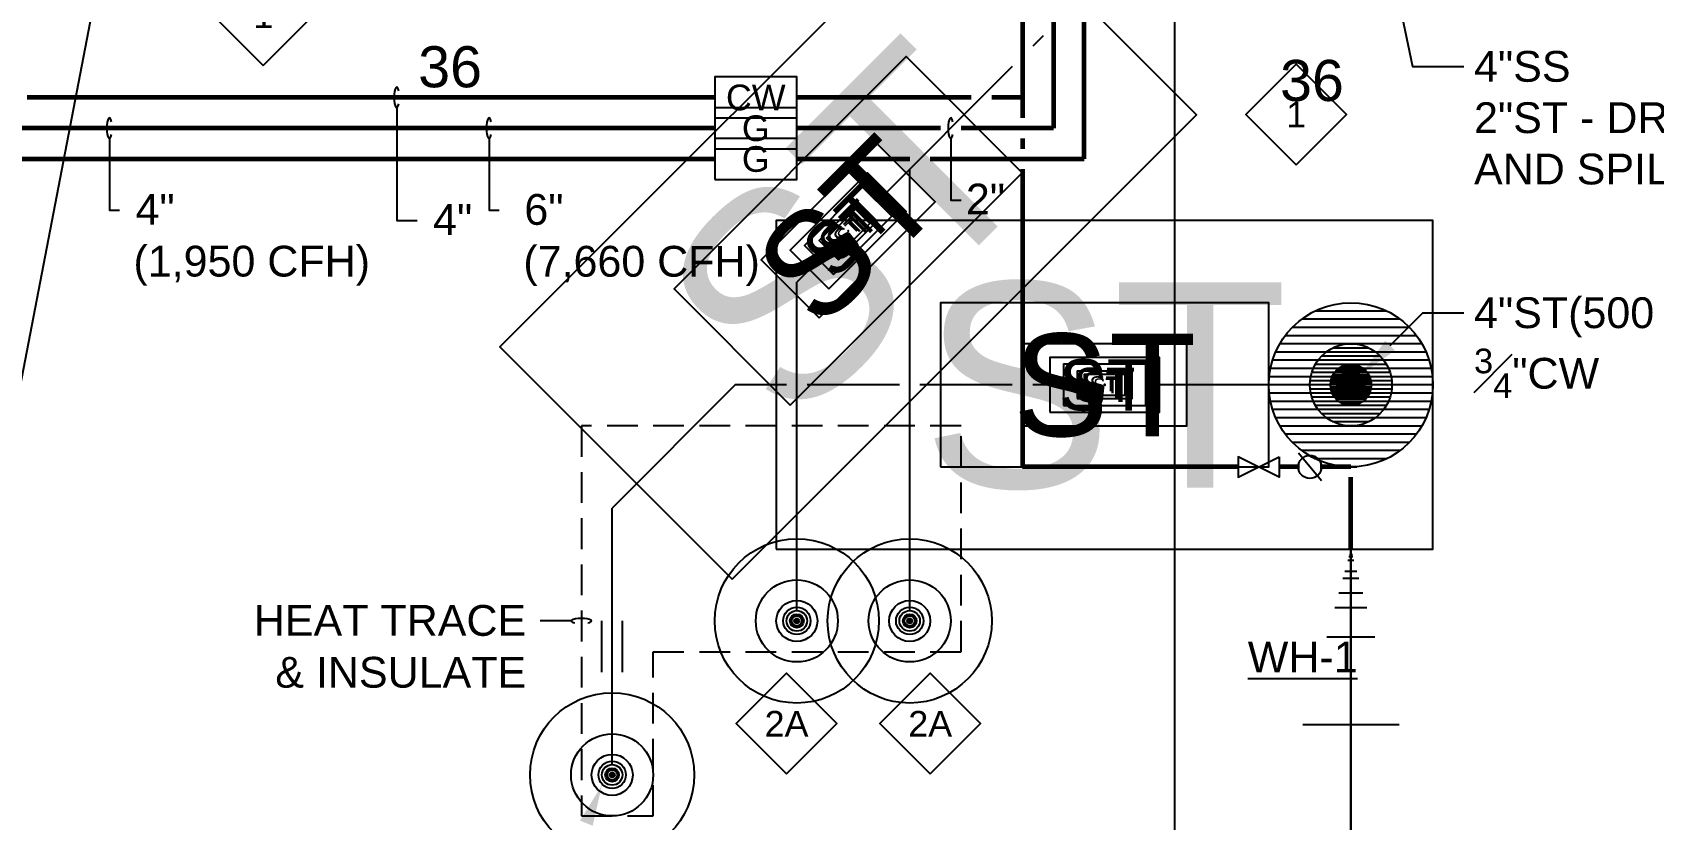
# Model space of a CAD drawing. Extents: x -3956 to 957, y -346 to 1886.
# Drawn here: x -1253.5 to -779.5, y -50.3 to 179.7 of the extents above; entities that cross this region are included whole.
import ezdxf
from ezdxf.enums import TextEntityAlignment as Align

# ---------------------------------------------------------------- set-up
doc = ezdxf.new("R2010")
doc.units = 0
doc.header["$LTSCALE"] = 36
doc.header["$MEASUREMENT"] = 0
doc.linetypes.add('HIDDEN', pattern=[0.375, 0.25, -0.125])
for name, color, linetype in [('G-ANNO-TEXT', 70, 'Continuous'), ('G-ANNO-TEXT @ 96', 70, 'Continuous'), ('P-FIXT-N-N', 3, 'Continuous'), ('P-FIXT-N-N @ 1 (1)', 3, 'Continuous'), ('P-FIXT-N-N @ 1 (2)', 3, 'Continuous'), ('P-FIXT-N-N @ 12', 3, 'Continuous'), ('P-FIXT-N-N @ 128', 3, 'Continuous'), ('P-FIXT-N-N @ 16', 3, 'Continuous'), ('P-FIXT-N-N @ 192', 3, 'Continuous'), ('P-FIXT-N-N @ 2', 3, 'Continuous'), ('P-FIXT-N-N @ 24', 3, 'Continuous'), ('P-FIXT-N-N @ 384', 3, 'Continuous'), ('P-FIXT-N-N @ 4', 3, 'Continuous'), ('P-FIXT-N-N @ 48', 3, 'Continuous'), ('P-FIXT-N-N @ 64', 3, 'Continuous'), ('P-FIXT-N-N @ 768', 3, 'Continuous'), ('P-FIXT-N-N @ 8', 3, 'Continuous'), ('P-FIXT-N-N @ 96', 3, 'Continuous'), ('P-STRM-N', 2, 'Continuous'), ('P-STRM-N @ 1 (1)', 2, 'Continuous'), ('P-STRM-N @ 1 (2)', 2, 'Continuous'), ('P-STRM-N @ 12', 2, 'Continuous'), ('P-STRM-N @ 128', 2, 'Continuous'), ('P-STRM-N @ 16', 2, 'Continuous'), ('P-STRM-N @ 192', 2, 'Continuous'), ('P-STRM-N @ 2', 2, 'Continuous'), ('P-STRM-N @ 24', 2, 'Continuous'), ('P-STRM-N @ 384', 2, 'Continuous'), ('P-STRM-N @ 4', 2, 'Continuous'), ('P-STRM-N @ 48', 2, 'Continuous'), ('P-STRM-N @ 64', 2, 'Continuous'), ('P-STRM-N @ 768', 2, 'Continuous'), ('P-STRM-N @ 8', 2, 'Continuous'), ('P-STRM-N @ 96', 2, 'Continuous')]:
    doc.layers.add(name, color=color, linetype=linetype)
for name, color, linetype, lineweight in [('P-CW-N', 4, 'Continuous', 60), ('P-CW-N @ 96', 4, 'Continuous', 60), ('P-GAS-N', 3, 'Continuous', 60), ('P-GAS-N @ 96', 3, 'Continuous', 60)]:
    doc.layers.add(name, color=color, linetype=linetype, lineweight=lineweight)
doc.layers.add('P-SAN-DFU', color=7, linetype='Continuous', plot=False)
doc.styles.add('Arial', font='arial.ttf')

# ---------------------------------------------------------------- blocks, each defined once
blk = doc.blocks.new('DIAMOND TAG')
blk.add_lwpolyline([(0, -0.1533391834124131), (0.1533391834122995, 0), (0, 0.1533391834122995), (-0.1533391834122995, 0)], close=True)
at = {"style": 'Arial'}
blk.add_attdef('XXX', text='', height=0.078125, dxfattribs=at).set_placement((0, 0), align=Align.MIDDLE)
blk = doc.blocks.new('*U10')
at = {"layer": 'DEFPOINTS'}
blk.add_lwpolyline([(-0.125, -0.0625), (0.125, -0.0625), (0.125, 0.0625), (-0.125, 0.0625)], close=True, dxfattribs=at)
at = {"style": 'Arial'}
blk.add_text('CW', height=0.078125, dxfattribs=at).set_placement((-3.686292673615752e-17, 2.775557561562891e-17), align=Align.MIDDLE)
blk = doc.blocks.new('Gas Pipe Type')
at = {"layer": 'DEFPOINTS'}
blk.add_lwpolyline([(-0.125, -0.0625), (0.125, -0.0625), (0.125, 0.0625), (-0.125, 0.0625)], close=True, dxfattribs=at)
at = {"style": 'Arial'}
blk.add_text('G', height=0.078125, dxfattribs=at).set_placement((-2.775557561562891e-17, 0), align=Align.MIDDLE)
blk = doc.blocks.new('*U81')
at = {"color": 0}
for p, q in [((0.1335549689134511, -2.602085213965211e-17), (0.1335549689134511, 0.03662890696592461)), ((0, -2.081668171172169e-17), (0.1854628089269854, -2.602085213965211e-17))]:
    blk.add_line(p, q, dxfattribs=at)
for p, q in [((0.1335549689134511, -0.03662890696592466), (0.1335549689134511, 0.03662890696592461)), ((0.1854628089269854, -2.602085213965211e-17), (-1.734723475976807e-18, -2.775557561562891e-17))]:
    blk.add_line(p, q)
blk = doc.blocks.new('*U1512')
at = {"layer": 'P-FIXT-N-N @ 1 (1)', "rotation": 270}
blk.add_blockref('*U81', (-868.0000000149357, 28.74280152299252), dxfattribs=at)
at = {"layer": 'P-FIXT-N-N @ 1 (2)', "rotation": 270}
blk.add_blockref('*U81', (-868.0000000149357, 28.74280152299252), dxfattribs=at)
at = {"layer": 'P-FIXT-N-N @ 12', "xscale": 12, "yscale": 12, "zscale": 12, "rotation": 270}
blk.add_blockref('*U81', (-868.0000000149357, 28.74280152299252), dxfattribs=at)
at = {"layer": 'P-FIXT-N-N @ 128', "xscale": 128, "yscale": 128, "zscale": 128, "rotation": 270}
blk.add_blockref('*U81', (-868.0000000149357, 28.74280152299252), dxfattribs=at)
at = {"layer": 'P-FIXT-N-N @ 16', "xscale": 16, "yscale": 16, "zscale": 16, "rotation": 270}
blk.add_blockref('*U81', (-868.0000000149357, 28.74280152299252), dxfattribs=at)
at = {"layer": 'P-FIXT-N-N @ 192', "xscale": 192, "yscale": 192, "zscale": 192, "rotation": 270}
blk.add_blockref('*U81', (-868.0000000149357, 28.74280152299252), dxfattribs=at)
at = {"layer": 'P-FIXT-N-N @ 2', "xscale": 2, "yscale": 2, "zscale": 2, "rotation": 270}
blk.add_blockref('*U81', (-868.0000000149357, 28.74280152299252), dxfattribs=at)
at = {"layer": 'P-FIXT-N-N @ 24', "xscale": 24, "yscale": 24, "zscale": 24, "rotation": 270}
blk.add_blockref('*U81', (-868.0000000149357, 28.74280152299252), dxfattribs=at)
at = {"layer": 'P-FIXT-N-N @ 384', "xscale": 384, "yscale": 384, "zscale": 384, "rotation": 270}
blk.add_blockref('*U81', (-868.0000000149357, 28.74280152299252), dxfattribs=at)
at = {"layer": 'P-FIXT-N-N @ 4', "xscale": 4, "yscale": 4, "zscale": 4, "rotation": 270}
blk.add_blockref('*U81', (-868.0000000149357, 28.74280152299252), dxfattribs=at)
at = {"layer": 'P-FIXT-N-N @ 48', "xscale": 48, "yscale": 48, "zscale": 48, "rotation": 270}
blk.add_blockref('*U81', (-868.0000000149357, 28.74280152299252), dxfattribs=at)
at = {"layer": 'P-FIXT-N-N @ 64', "xscale": 64, "yscale": 64, "zscale": 64, "rotation": 270}
blk.add_blockref('*U81', (-868.0000000149357, 28.74280152299252), dxfattribs=at)
at = {"layer": 'P-FIXT-N-N @ 768', "xscale": 768, "yscale": 768, "zscale": 768, "rotation": 270}
blk.add_blockref('*U81', (-868.0000000149357, 28.74280152299252), dxfattribs=at)
at = {"layer": 'P-FIXT-N-N @ 8', "xscale": 8, "yscale": 8, "zscale": 8, "rotation": 270}
blk.add_blockref('*U81', (-868.0000000149357, 28.74280152299252), dxfattribs=at)
at = {"layer": 'P-FIXT-N-N @ 96', "xscale": 96, "yscale": 96, "zscale": 96, "rotation": 270}
blk.add_blockref('*U81', (-868.0000000149357, 28.74280152299252), dxfattribs=at)
blk = doc.blocks.new('*U7')
blk.add_circle((0, 0), 0.03125)
blk = doc.blocks.new('*U1517')
at = {"layer": 'P-STRM-N @ 1 (1)'}
blk.add_blockref('*U7', (-1084.000000014936, -37.25719847700748), dxfattribs=at)
at = {"layer": 'P-STRM-N @ 1 (2)'}
blk.add_blockref('*U7', (-1084.000000014936, -37.25719847700748), dxfattribs=at)
at = {"layer": 'P-STRM-N @ 12', "xscale": 12, "yscale": 12, "zscale": 12}
blk.add_blockref('*U7', (-1084.000000014936, -37.25719847700748), dxfattribs=at)
at = {"layer": 'P-STRM-N @ 128', "xscale": 128, "yscale": 128, "zscale": 128}
blk.add_blockref('*U7', (-1084.000000014936, -37.25719847700748), dxfattribs=at)
at = {"layer": 'P-STRM-N @ 16', "xscale": 16, "yscale": 16, "zscale": 16}
blk.add_blockref('*U7', (-1084.000000014936, -37.25719847700748), dxfattribs=at)
at = {"layer": 'P-STRM-N @ 192', "xscale": 192, "yscale": 192, "zscale": 192}
blk.add_blockref('*U7', (-1084.000000014936, -37.25719847700748), dxfattribs=at)
at = {"layer": 'P-STRM-N @ 2', "xscale": 2, "yscale": 2, "zscale": 2}
blk.add_blockref('*U7', (-1084.000000014936, -37.25719847700748), dxfattribs=at)
at = {"layer": 'P-STRM-N @ 24', "xscale": 24, "yscale": 24, "zscale": 24}
blk.add_blockref('*U7', (-1084.000000014936, -37.25719847700748), dxfattribs=at)
at = {"layer": 'P-STRM-N @ 384', "xscale": 384, "yscale": 384, "zscale": 384}
blk.add_blockref('*U7', (-1084.000000014936, -37.25719847700748), dxfattribs=at)
at = {"layer": 'P-STRM-N @ 4', "xscale": 4, "yscale": 4, "zscale": 4}
blk.add_blockref('*U7', (-1084.000000014936, -37.25719847700748), dxfattribs=at)
at = {"layer": 'P-STRM-N @ 48', "xscale": 48, "yscale": 48, "zscale": 48}
blk.add_blockref('*U7', (-1084.000000014936, -37.25719847700748), dxfattribs=at)
at = {"layer": 'P-STRM-N @ 64', "xscale": 64, "yscale": 64, "zscale": 64}
blk.add_blockref('*U7', (-1084.000000014936, -37.25719847700748), dxfattribs=at)
at = {"layer": 'P-STRM-N @ 768', "xscale": 768, "yscale": 768, "zscale": 768}
blk.add_blockref('*U7', (-1084.000000014936, -37.25719847700748), dxfattribs=at)
at = {"layer": 'P-STRM-N @ 8', "xscale": 8, "yscale": 8, "zscale": 8}
blk.add_blockref('*U7', (-1084.000000014936, -37.25719847700748), dxfattribs=at)
at = {"layer": 'P-STRM-N @ 96', "xscale": 96, "yscale": 96, "zscale": 96}
blk.add_blockref('*U7', (-1084.000000014936, -37.25719847700748), dxfattribs=at)
blk = doc.blocks.new('*U6')
h = blk.add_hatch()
h.set_pattern_fill('ANSI31', color=256, scale=0.025, angle=135)
h.set_pattern_definition([(180, (0, 0), (-4.336808689942018e-19, -0.003125), [])])
edge = h.paths.add_edge_path()
edge.add_arc((-3.469446951953614e-18, -6.938893903907228e-18), 0.03125000000000001, 0, 360)
blk.add_circle((0, 0), 0.03125)
blk = doc.blocks.new('*U1518')
at = {"layer": 'P-STRM-N @ 1 (1)'}
blk.add_blockref('*U6', (-868.0000000149357, 76.74280152299252), dxfattribs=at)
at = {"layer": 'P-STRM-N @ 1 (2)'}
blk.add_blockref('*U6', (-868.0000000149357, 76.74280152299252), dxfattribs=at)
at = {"layer": 'P-STRM-N @ 12', "xscale": 12, "yscale": 12, "zscale": 12}
blk.add_blockref('*U6', (-868.0000000149357, 76.74280152299252), dxfattribs=at)
at = {"layer": 'P-STRM-N @ 128', "xscale": 128, "yscale": 128, "zscale": 128}
blk.add_blockref('*U6', (-868.0000000149357, 76.74280152299252), dxfattribs=at)
at = {"layer": 'P-STRM-N @ 16', "xscale": 16, "yscale": 16, "zscale": 16}
blk.add_blockref('*U6', (-868.0000000149357, 76.74280152299252), dxfattribs=at)
at = {"layer": 'P-STRM-N @ 192', "xscale": 192, "yscale": 192, "zscale": 192}
blk.add_blockref('*U6', (-868.0000000149357, 76.74280152299252), dxfattribs=at)
at = {"layer": 'P-STRM-N @ 2', "xscale": 2, "yscale": 2, "zscale": 2}
blk.add_blockref('*U6', (-868.0000000149357, 76.74280152299252), dxfattribs=at)
at = {"layer": 'P-STRM-N @ 24', "xscale": 24, "yscale": 24, "zscale": 24}
blk.add_blockref('*U6', (-868.0000000149357, 76.74280152299252), dxfattribs=at)
at = {"layer": 'P-STRM-N @ 384', "xscale": 384, "yscale": 384, "zscale": 384}
blk.add_blockref('*U6', (-868.0000000149357, 76.74280152299252), dxfattribs=at)
at = {"layer": 'P-STRM-N @ 4', "xscale": 4, "yscale": 4, "zscale": 4}
blk.add_blockref('*U6', (-868.0000000149357, 76.74280152299252), dxfattribs=at)
at = {"layer": 'P-STRM-N @ 48', "xscale": 48, "yscale": 48, "zscale": 48}
blk.add_blockref('*U6', (-868.0000000149357, 76.74280152299252), dxfattribs=at)
at = {"layer": 'P-STRM-N @ 64', "xscale": 64, "yscale": 64, "zscale": 64}
blk.add_blockref('*U6', (-868.0000000149357, 76.74280152299252), dxfattribs=at)
at = {"layer": 'P-STRM-N @ 768', "xscale": 768, "yscale": 768, "zscale": 768}
blk.add_blockref('*U6', (-868.0000000149357, 76.74280152299252), dxfattribs=at)
at = {"layer": 'P-STRM-N @ 8', "xscale": 8, "yscale": 8, "zscale": 8}
blk.add_blockref('*U6', (-868.0000000149357, 76.74280152299252), dxfattribs=at)
at = {"layer": 'P-STRM-N @ 96', "xscale": 96, "yscale": 96, "zscale": 96}
blk.add_blockref('*U6', (-868.0000000149357, 76.74280152299252), dxfattribs=at)
blk = doc.blocks.new('*U64')
at = {"layer": 'DEFPOINTS'}
blk.add_lwpolyline([(-0.125, -0.06249999999999999), (0.125, -0.06249999999999998), (0.125, 0.06250000000000003), (-0.125, 0.0625)], close=True, dxfattribs=at)
at = {"style": 'Arial'}
blk.add_text('ST', height=0.078125, dxfattribs=at).set_placement((-9.393444791544109e-18, 0), align=Align.MIDDLE)
blk = doc.blocks.new('*U1520')
at = {"layer": 'P-STRM-N @ 1 (1)', "linetype": 'ByBlock', "lineweight": -2}
blk.add_blockref('*U64', (-940.0000000149357, 76.74280152299252), dxfattribs=at)
at = {"layer": 'P-STRM-N @ 1 (2)', "linetype": 'ByBlock', "lineweight": -2}
blk.add_blockref('*U64', (-940.0000000149357, 76.74280152299252), dxfattribs=at)
at = {"layer": 'P-STRM-N @ 128', "linetype": 'ByBlock', "lineweight": -2, "xscale": 128, "yscale": 128, "zscale": 128}
blk.add_blockref('*U64', (-940.0000000149357, 76.74280152299252), dxfattribs=at)
at = {"layer": 'P-STRM-N @ 192', "linetype": 'ByBlock', "lineweight": -2, "xscale": 192, "yscale": 192, "zscale": 192}
blk.add_blockref('*U64', (-940.0000000149357, 76.74280152299252), dxfattribs=at)
at = {"layer": 'P-STRM-N @ 384', "linetype": 'ByBlock', "lineweight": -2, "xscale": 384, "yscale": 384, "zscale": 384}
blk.add_blockref('*U64', (-940.0000000149357, 76.74280152299252), dxfattribs=at)
at = {"layer": 'P-STRM-N @ 48', "linetype": 'ByBlock', "lineweight": -2, "xscale": 48, "yscale": 48, "zscale": 48}
blk.add_blockref('*U64', (-940.0000000149357, 76.74280152299252), dxfattribs=at)
at = {"layer": 'P-STRM-N @ 64', "linetype": 'ByBlock', "lineweight": -2, "xscale": 64, "yscale": 64, "zscale": 64}
blk.add_blockref('*U64', (-940.0000000149357, 76.74280152299252), dxfattribs=at)
at = {"layer": 'P-STRM-N @ 768', "linetype": 'ByBlock', "lineweight": -2, "xscale": 768, "yscale": 768, "zscale": 768}
blk.add_blockref('*U64', (-940.0000000149357, 76.74280152299252), dxfattribs=at)
at = {"layer": 'P-STRM-N @ 96', "linetype": 'ByBlock', "lineweight": -2, "xscale": 96, "yscale": 96, "zscale": 96}
blk.add_blockref('*U64', (-940.0000000149357, 76.74280152299252), dxfattribs=at)
blk = doc.blocks.new('*U1662')
at = {"layer": 'P-STRM-N @ 1 (1)'}
blk.add_blockref('*U7', (-997.0000000149357, 7.742801522992522), dxfattribs=at)
at = {"layer": 'P-STRM-N @ 1 (2)'}
blk.add_blockref('*U7', (-997.0000000149357, 7.742801522992522), dxfattribs=at)
at = {"layer": 'P-STRM-N @ 12', "xscale": 12, "yscale": 12, "zscale": 12}
blk.add_blockref('*U7', (-997.0000000149357, 7.742801522992522), dxfattribs=at)
at = {"layer": 'P-STRM-N @ 128', "xscale": 128, "yscale": 128, "zscale": 128}
blk.add_blockref('*U7', (-997.0000000149357, 7.742801522992522), dxfattribs=at)
at = {"layer": 'P-STRM-N @ 16', "xscale": 16, "yscale": 16, "zscale": 16}
blk.add_blockref('*U7', (-997.0000000149357, 7.742801522992522), dxfattribs=at)
at = {"layer": 'P-STRM-N @ 192', "xscale": 192, "yscale": 192, "zscale": 192}
blk.add_blockref('*U7', (-997.0000000149357, 7.742801522992522), dxfattribs=at)
at = {"layer": 'P-STRM-N @ 2', "xscale": 2, "yscale": 2, "zscale": 2}
blk.add_blockref('*U7', (-997.0000000149357, 7.742801522992522), dxfattribs=at)
at = {"layer": 'P-STRM-N @ 24', "xscale": 24, "yscale": 24, "zscale": 24}
blk.add_blockref('*U7', (-997.0000000149357, 7.742801522992522), dxfattribs=at)
at = {"layer": 'P-STRM-N @ 384', "xscale": 384, "yscale": 384, "zscale": 384}
blk.add_blockref('*U7', (-997.0000000149357, 7.742801522992522), dxfattribs=at)
at = {"layer": 'P-STRM-N @ 4', "xscale": 4, "yscale": 4, "zscale": 4}
blk.add_blockref('*U7', (-997.0000000149357, 7.742801522992522), dxfattribs=at)
at = {"layer": 'P-STRM-N @ 48', "xscale": 48, "yscale": 48, "zscale": 48}
blk.add_blockref('*U7', (-997.0000000149357, 7.742801522992522), dxfattribs=at)
at = {"layer": 'P-STRM-N @ 64', "xscale": 64, "yscale": 64, "zscale": 64}
blk.add_blockref('*U7', (-997.0000000149357, 7.742801522992522), dxfattribs=at)
at = {"layer": 'P-STRM-N @ 768', "xscale": 768, "yscale": 768, "zscale": 768}
blk.add_blockref('*U7', (-997.0000000149357, 7.742801522992522), dxfattribs=at)
at = {"layer": 'P-STRM-N @ 8', "xscale": 8, "yscale": 8, "zscale": 8}
blk.add_blockref('*U7', (-997.0000000149357, 7.742801522992522), dxfattribs=at)
at = {"layer": 'P-STRM-N @ 96', "xscale": 96, "yscale": 96, "zscale": 96}
blk.add_blockref('*U7', (-997.0000000149357, 7.742801522992522), dxfattribs=at)
blk = doc.blocks.new('*U1663')
at = {"layer": 'P-STRM-N @ 1 (1)'}
blk.add_blockref('*U7', (-1030.000000014936, 7.742801522992522), dxfattribs=at)
at = {"layer": 'P-STRM-N @ 1 (2)'}
blk.add_blockref('*U7', (-1030.000000014936, 7.742801522992522), dxfattribs=at)
at = {"layer": 'P-STRM-N @ 12', "xscale": 12, "yscale": 12, "zscale": 12}
blk.add_blockref('*U7', (-1030.000000014936, 7.742801522992522), dxfattribs=at)
at = {"layer": 'P-STRM-N @ 128', "xscale": 128, "yscale": 128, "zscale": 128}
blk.add_blockref('*U7', (-1030.000000014936, 7.742801522992522), dxfattribs=at)
at = {"layer": 'P-STRM-N @ 16', "xscale": 16, "yscale": 16, "zscale": 16}
blk.add_blockref('*U7', (-1030.000000014936, 7.742801522992522), dxfattribs=at)
at = {"layer": 'P-STRM-N @ 192', "xscale": 192, "yscale": 192, "zscale": 192}
blk.add_blockref('*U7', (-1030.000000014936, 7.742801522992522), dxfattribs=at)
at = {"layer": 'P-STRM-N @ 2', "xscale": 2, "yscale": 2, "zscale": 2}
blk.add_blockref('*U7', (-1030.000000014936, 7.742801522992522), dxfattribs=at)
at = {"layer": 'P-STRM-N @ 24', "xscale": 24, "yscale": 24, "zscale": 24}
blk.add_blockref('*U7', (-1030.000000014936, 7.742801522992522), dxfattribs=at)
at = {"layer": 'P-STRM-N @ 384', "xscale": 384, "yscale": 384, "zscale": 384}
blk.add_blockref('*U7', (-1030.000000014936, 7.742801522992522), dxfattribs=at)
at = {"layer": 'P-STRM-N @ 4', "xscale": 4, "yscale": 4, "zscale": 4}
blk.add_blockref('*U7', (-1030.000000014936, 7.742801522992522), dxfattribs=at)
at = {"layer": 'P-STRM-N @ 48', "xscale": 48, "yscale": 48, "zscale": 48}
blk.add_blockref('*U7', (-1030.000000014936, 7.742801522992522), dxfattribs=at)
at = {"layer": 'P-STRM-N @ 64', "xscale": 64, "yscale": 64, "zscale": 64}
blk.add_blockref('*U7', (-1030.000000014936, 7.742801522992522), dxfattribs=at)
at = {"layer": 'P-STRM-N @ 768', "xscale": 768, "yscale": 768, "zscale": 768}
blk.add_blockref('*U7', (-1030.000000014936, 7.742801522992522), dxfattribs=at)
at = {"layer": 'P-STRM-N @ 8', "xscale": 8, "yscale": 8, "zscale": 8}
blk.add_blockref('*U7', (-1030.000000014936, 7.742801522992522), dxfattribs=at)
at = {"layer": 'P-STRM-N @ 96', "xscale": 96, "yscale": 96, "zscale": 96}
blk.add_blockref('*U7', (-1030.000000014936, 7.742801522992522), dxfattribs=at)
blk = doc.blocks.new('*U1672')
at = {"layer": 'P-STRM-N @ 1 (1)', "linetype": 'ByBlock', "lineweight": -2, "rotation": 44.99999999999999}
blk.add_blockref('*U64', (-1015.000000014936, 121.7428015229925), dxfattribs=at)
at = {"layer": 'P-STRM-N @ 1 (2)', "linetype": 'ByBlock', "lineweight": -2, "rotation": 44.99999999999999}
blk.add_blockref('*U64', (-1015.000000014936, 121.7428015229925), dxfattribs=at)
at = {"layer": 'P-STRM-N @ 128', "linetype": 'ByBlock', "lineweight": -2, "xscale": 128, "yscale": 128, "zscale": 128, "rotation": 44.99999999999999}
blk.add_blockref('*U64', (-1015.000000014936, 121.7428015229925), dxfattribs=at)
at = {"layer": 'P-STRM-N @ 192', "linetype": 'ByBlock', "lineweight": -2, "xscale": 192, "yscale": 192, "zscale": 192, "rotation": 44.99999999999999}
blk.add_blockref('*U64', (-1015.000000014936, 121.7428015229925), dxfattribs=at)
at = {"layer": 'P-STRM-N @ 384', "linetype": 'ByBlock', "lineweight": -2, "xscale": 383.9999999999999, "yscale": 383.9999999999999, "zscale": 383.9999999999999, "rotation": 44.99999999999999}
blk.add_blockref('*U64', (-1015.000000014936, 121.7428015229925), dxfattribs=at)
at = {"layer": 'P-STRM-N @ 48', "linetype": 'ByBlock', "lineweight": -2, "xscale": 47.99999999999999, "yscale": 47.99999999999999, "zscale": 47.99999999999999, "rotation": 44.99999999999999}
blk.add_blockref('*U64', (-1015.000000014936, 121.7428015229925), dxfattribs=at)
at = {"layer": 'P-STRM-N @ 64', "linetype": 'ByBlock', "lineweight": -2, "xscale": 64, "yscale": 64, "zscale": 64, "rotation": 44.99999999999999}
blk.add_blockref('*U64', (-1015.000000014936, 121.7428015229925), dxfattribs=at)
at = {"layer": 'P-STRM-N @ 768', "linetype": 'ByBlock', "lineweight": -2, "xscale": 767.9999999999999, "yscale": 767.9999999999999, "zscale": 767.9999999999999, "rotation": 44.99999999999999}
blk.add_blockref('*U64', (-1015.000000014936, 121.7428015229925), dxfattribs=at)
at = {"layer": 'P-STRM-N @ 96', "linetype": 'ByBlock', "lineweight": -2, "xscale": 95.99999999999999, "yscale": 95.99999999999999, "zscale": 95.99999999999999, "rotation": 44.99999999999999}
blk.add_blockref('*U64', (-1015.000000014936, 121.7428015229925), dxfattribs=at)
blk = doc.blocks.new('LeaderNoteBlock')
blk.add_ellipse((0, 0), major_axis=(1, -1.836909530733566e-16), ratio=0.2499999999998295, start_param=5.387520513321723, end_param=10.32044275462724)

msp = doc.modelspace()

# ---------------------------------------------------------------- linework, layer by layer
at = {"color": 7, "linetype": 'Continuous'}
msp.add_line((-876.6320139998465, 48.71549843009677), (-883.3679860300094, 56.77010461586929), dxfattribs=at)
at = {"linetype": 'Continuous'}
msp.add_lwpolyline([(-889.0000000149575, 55.74280152298422), (-889.0000000149575, 49.74280152300059), (-901.0000000149357, 55.74280152298422), (-901.0000000149357, 49.74280152300059), (-889.0000000149575, 55.74280152298422)], dxfattribs=at)
msp.add_circle((-880.000000014928, 52.74280152298309), 3.375, dxfattribs=at)
at = {"layer": 'DEFPOINTS'}
msp.add_line((-919.5175006041309, -345.8973308322034), (-919.5175006041309, 1886.102667056781), dxfattribs=at)
at = {"layer": 'G-ANNO-TEXT', "linetype": 'HIDDEN'}
for p, q in [((-1093.000000014936, 64.74280152299252), (-1093.000000014936, -49.25719847700748)), ((-982.0000000149357, 64.74280152299252), (-1093.000000014936, 64.74280152299252)), ((-982.0000000149357, -1.257198477007478), (-982.0000000149357, 64.74280152299252)), ((-1072.000000014936, -49.25719847700748), (-1072.000000014936, -1.257198477007478)), ((-1072.000000014936, -1.257198477007478), (-982.0000000149357, -1.257198477007478)), ((-1093.000000014936, -49.25719847700748), (-1072.000000014936, -49.25719847700748))]:
    msp.add_line(p, q, dxfattribs=at)
at = {"layer": 'G-ANNO-TEXT'}
for p, q in [((-1087.000000014936, -7.257198477007478), (-1087.000000014936, 7.742801522992522)), ((-1081.000000014936, -7.257198477007478), (-1081.000000014936, 7.742801522992522))]:
    msp.add_line(p, q, dxfattribs=at)
for points in [[(-862.5525489655915, 229.9950364861413), (-850.0000000149357, 169.7428015229925), (-835.0000000149357, 169.7428015229925)], [(-1230.271433962104, 215.9597379220586), (-1292.000000014936, -104.2571984770075), (-1300.000000014936, -104.2571984770075)], [(-1147.000000014936, 157.7428015229925), (-1147.000000014936, 124.7428015229925), (-1141.000000014936, 124.7428015229925)], [(-1231.000000014936, 148.7428015229925), (-1231.000000014936, 127.7428015229925), (-1228.000000014936, 127.7428015229925)], [(-1120.000000014936, 148.7428015229925), (-1120.000000014936, 127.7428015229925), (-1117.000000014936, 127.7428015229925)], [(-985.0000000149357, 148.7428015229925), (-985.0000000149357, 130.7428015229925), (-982.0000000149357, 130.7428015229925)], [(-856.5147186406971, 88.22808289723105), (-847.0000000149357, 97.74280152299252), (-835.0000000149357, 97.74280152299252)], [(-1096.000000014936, 7.742801522992522), (-1099.000000014936, 7.742801522992522), (-1105.000000014936, 7.742801522992522)]]:
    msp.add_lwpolyline(points, dxfattribs=at)
for points in [[(-855.1005050783242, 86.81386933485805), (-865.0000000149357, 79.74280152299252), (-857.9289322030704, 89.64229645960415)], [(-1093.394688075993, -50.60649626003465), (-1087.000000014936, -40.25719847700748), (-1089.69250025117, -52.1210276429166)]]:
    msp.add_solid(points, dxfattribs=at)
at = {"layer": 'P-CW-N'}
for p, q in [((-964.0000000149357, 259.7428015229925), (-964.0000000149357, 160.7428015229925)), ((-1054.000000014936, 160.7428015229925), (-1255.000000014936, 160.7428015229925)), ((-979.0000000149357, 160.7428015229925), (-1030.000000014936, 160.7428015229925)), ((-964.0000000149357, 160.7428015229925), (-973.0000000149357, 160.7428015229925)), ((-964.0000000149357, 160.7428015229925), (-964.0000000149357, 154.7428015229925)), ((-964.0000000149357, 148.7428015229925), (-964.0000000149357, 145.7428015229925)), ((-964.0000000149357, 139.7428015229925), (-964.0000000149357, 52.74280152299252)), ((-901.0000000149357, 52.74280152299241), (-964.0000000149357, 52.74280152299241)), ((-883.0000000149357, 52.74280152299241), (-889.0000000149357, 52.74280152299241)), ((-868.0000000149357, 52.74280152299241), (-877.0000000149357, 52.74280152299241)), ((-868.0000000149357, 28.74280152299252), (-868.0000000149357, 49.74280152299252))]:
    msp.add_line(p, q, dxfattribs=at)
at = {"layer": 'P-GAS-N'}
for p, q in [((-955.0000000149357, 259.7428015229925), (-955.0000000149357, 151.7428015229925)), ((-946.0000000149357, 142.7428015229925), (-946.0000000149357, 259.7428015229925)), ((-1054.000000014936, 151.7428015229925), (-1264.000000014936, 151.7428015229925)), ((-988.0000000149357, 151.7428015229925), (-1030.000000014936, 151.7428015229925)), ((-955.0000000149357, 151.7428015229925), (-982.0000000149357, 151.7428015229925)), ((-1273.000000014936, 142.7428015229925), (-1054.000000014936, 142.7428015229925)), ((-1030.000000014936, 142.7428015229925), (-997.0000000149357, 142.7428015229925)), ((-991.0000000149357, 142.7428015229925), (-946.0000000149357, 142.7428015229925))]:
    msp.add_line(p, q, dxfattribs=at)
at = {"layer": 'P-STRM-N'}
for p, q in [((-958.0000000149357, 178.7428015229925), (-961.0000000149357, 175.7428015229925)), ((-967.0000000149357, 169.7428015229925), (-1006.514718640697, 130.2280828972312)), ((-997.0000000149357, 10.74280152299252), (-997.0000000149357, 139.7428015229925)), ((-1023.485281389174, 113.2575201487539), (-1030.000000014936, 106.7428015229925)), ((-1030.000000014936, 10.74280152299252), (-1030.000000014936, 106.7428015229925)), ((-1048.000000014936, 76.74280152299252), (-1084.000000014936, 40.74280152299252)), ((-1033.000000014936, 76.74280152299252), (-1048.000000014936, 76.74280152299252)), ((-1000.000000014936, 76.74280152299252), (-1027.000000014936, 76.74280152299252)), ((-967.0000000149357, 76.74280152299252), (-994.0000000149357, 76.74280152299252)), ((-952.0000000149357, 76.74280152299252), (-961.0000000149357, 76.74280152299252)), ((-871.0000000149357, 76.74280152299252), (-928.0000000149357, 76.74280152299252)), ((-1084.000000014936, -34.25719847700748), (-1084.000000014936, 40.74280152299252))]:
    msp.add_line(p, q, dxfattribs=at)

# ---------------------------------------------------------------- block references
at = {"layer": 'G-ANNO-TEXT', "xscale": 3, "yscale": 3, "zscale": 3, "rotation": 90}
for p in [(-1147.000000014936, 160.7428015229925), (-1231.000000014936, 151.7428015229925), (-1120.000000014936, 151.7428015229925), (-985.0000000149357, 151.7428015229925)]:
    msp.add_blockref('LeaderNoteBlock', p, dxfattribs=at)
at = {"layer": 'G-ANNO-TEXT', "xscale": 3, "yscale": 3, "zscale": 3}
msp.add_blockref('LeaderNoteBlock', (-1093.000000014936, 7.742801522992522), dxfattribs=at)
at = {"layer": 'G-ANNO-TEXT @ 96', "xscale": 96, "yscale": 96, "zscale": 96}
for p, values in [((-1186.000000014936, 184.7428015229925), {'XXX': '1'}), ((-884.0000000149357, 155.7428015229925), {'XXX': '1'}), ((-1033.000000014936, -22.25719847700748), {'XXX': '2A'}), ((-991.0000000149357, -22.25719847700748), {'XXX': '2A'})]:
    msp.add_blockref('DIAMOND TAG', p, dxfattribs=at).add_auto_attribs(values)
at = {"layer": 'P-CW-N @ 96', "linetype": 'ByBlock', "lineweight": -2, "xscale": 96, "yscale": 96, "zscale": 96}
msp.add_blockref('*U10', (-1042.000000014936, 160.7428015229925), dxfattribs=at)
at = {"layer": 'P-FIXT-N-N'}
msp.add_blockref('*U1512', (0, 0), dxfattribs=at)
at = {"layer": 'P-GAS-N @ 96', "linetype": 'ByBlock', "lineweight": -2, "xscale": 96, "yscale": 96, "zscale": 96}
for p in [(-1042.000000014936, 151.7428015229925), (-1042.000000014936, 142.7428015229925)]:
    msp.add_blockref('Gas Pipe Type', p, dxfattribs=at)
at = {"layer": 'P-STRM-N'}
for name in ['*U1672', '*U1520', '*U1518', '*U1663', '*U1662', '*U1517']:
    msp.add_blockref(name, (0, 0), dxfattribs=at)

# ---------------------------------------------------------------- texts
at = {"layer": 'G-ANNO-TEXT', "style": 'Arial'}
for s, p in [('2"', (-980.5683492645944, 126.5243840605095)), ('4"', (-1223.359618023121, 123.5428015229925)), ('4"', (-1136.359618023121, 120.5428015229925)), ('6"', (-1109.672714885331, 123.5059665980266)), ('(1,950 CFH)', (-1223.961255130897, 108.3893226689679)), ('(7,660 CFH)', (-1109.961255130897, 108.352487744002)), ('HEAT TRACE', (-1188.76180083349, 3.389322668967907)), ('%%UWH-1', (-898.1534788689601, -7.294033401973365)), ('& INSULATE', (-1182.487585280966, -11.76415618505666))]:
    msp.add_text(s, height=9, dxfattribs=at).set_placement(p)
at = {"layer": 'G-ANNO-TEXT', "char_height": 9, "attachment_point": 1, "style": 'Arial'}
for s, insert in [('4"SS\\P{\\A1;2"ST - DROP \\PAND SPILL TO 2"FD-D}', (-832.0000000149357, 174.3195409500048)), ('\\A1;4"ST(500 FT²)\\P{\\H0.8x;\\S3#4;}"CW', (-832.0000000149357, 102.3195409500048))]:
    msp.add_mtext(s, dxfattribs=dict(at, insert=insert))
at = {"layer": 'P-SAN-DFU', "color": 3, "style": 'Arial'}
for p in [(-1140.703956358728, 163.6936882897047), (-888.7039563587282, 159.6936882897047)]:
    msp.add_text('36', height=12, dxfattribs=at).set_placement(p)

doc.saveas('drawing.dxf')
